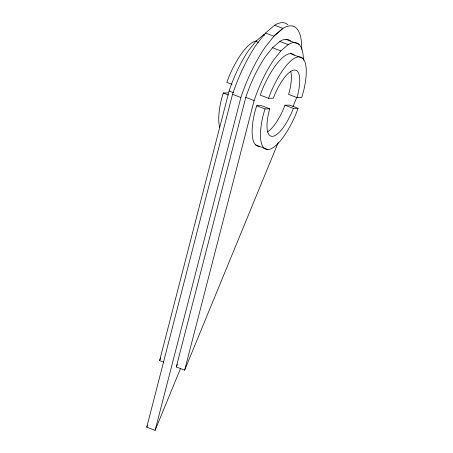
<?xml version="1.0" encoding="UTF-8"?>
<svg xmlns="http://www.w3.org/2000/svg" width="453" height="453" viewBox="0 0 453 453"><rect width="100%" height="100%" fill="white"/><g stroke="black" fill="none" stroke-linecap="round" stroke-linejoin="round"><path stroke-width="0.68" d="M163.459 362.077L159.609 360.605L229.076 90.985A61.098 19.496 -69.1 0 1 248.799 50.17L255.826 41.37L263.142 35.051A61.098 19.496 -69.1 0 1 265.073 34.015M180.645 368.221L155.107 430.35L146.755 427.162L232.525 94.298A75.43 24.071 -69.1 0 1 256.874 43.907L265.549 33.041L274.58 25.238A75.43 24.071 -69.1 0 1 287.938 24.898M155.107 430.35L240.871 97.486A75.43 24.071 -69.1 0 1 265.22 47.095L274.337 35.679L282.927 28.426A75.43 24.071 -69.1 0 1 301.726 49.343M278.176 142.627L184.648 370.169L176.302 366.981L245.775 97.361A61.098 19.496 -69.1 0 1 265.492 56.546L272.525 47.741L279.841 41.421A61.098 19.496 -69.1 0 1 290.656 41.144M184.648 370.169L254.122 100.543A61.098 19.496 -69.1 0 1 273.844 59.734L280.871 50.929L288.187 44.609A61.098 19.496 -69.1 0 1 303.419 60.221M228.052 92.888L223.255 93.012L221.341 99.677A49.252 15.719 -69.1 0 0 219.773 127.621M255.679 144.898L267.859 149.552A49.252 15.719 -69.1 0 0 295.628 114.779L298.085 108.335L293.312 108.386L292.134 111.478A35.226 11.24 -69.1 0 1 272.276 136.347A35.226 11.24 -69.1 0 1 268.861 112.078L269.795 108.822L261.443 105.634L256.647 105.759L254.733 112.423A49.252 15.719 -69.1 0 0 259.512 146.364M269.795 108.822L264.994 108.947L263.08 115.611A49.252 15.719 -69.1 0 0 267.859 149.552M290.645 71.144A35.226 11.24 -69.1 0 1 289.524 91.132L288.595 94.383L296.942 97.571L297.876 94.32A35.226 11.24 -69.1 0 0 294.456 70.045A35.226 11.24 -69.1 0 0 274.597 94.915L273.357 98.176L268.555 98.301L260.209 95.113L262.757 88.431A49.252 15.719 -69.1 0 1 294.354 55.124M268.555 98.301L271.109 91.619A49.252 15.719 -69.1 0 1 298.872 56.84A49.252 15.719 -69.1 0 1 303.652 90.781L301.738 97.446L296.942 97.571M298.085 108.335L289.739 105.147L284.965 105.204L283.788 108.29A35.226 11.24 -69.1 0 1 267.429 131.953M159.609 360.605L160.679 357.989M146.755 427.162L147.565 425.203M176.302 366.981L177.378 364.365M292.961 106.665L295.917 99.473A61.098 19.496 -69.1 0 0 296.585 97.435M274.58 25.238L282.927 28.426L273.895 36.229L265.549 33.041M285.905 39.326L299.003 44.332M263.142 35.051L264.427 35.538M279.841 41.421L288.187 44.609M290.526 53.658L302.706 58.312M255.826 41.37L258.397 42.35M272.525 47.741L280.871 50.929M231.953 84.326L226.817 82.367L229.365 75.685A49.252 15.719 -69.1 0 1 256.579 40.946M284.965 105.204L293.312 108.386M229.076 90.985L233.572 92.701M245.775 97.361L254.122 100.543M232.525 94.298L240.871 97.486M223.255 93.012L228.391 94.971M256.647 105.759L264.994 108.947"/></g></svg>
